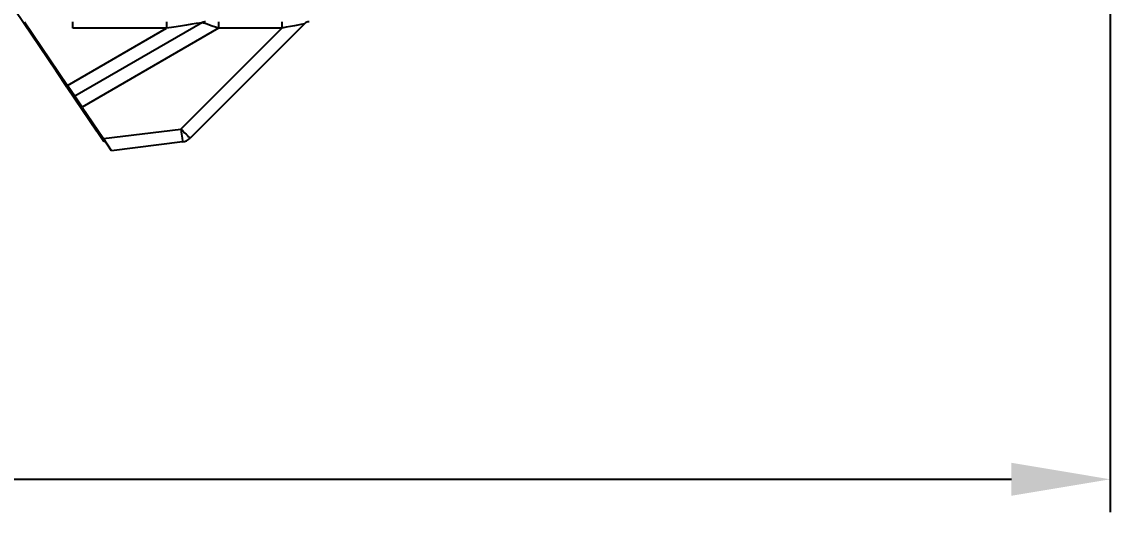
# Model space of a CAD drawing. Extents: x 86520 to 160660, y -2551 to 2752.
# Drawn here: x 88374.5 to 88539.8, y 1474 to 1548.5 of the extents above; entities that cross this region are included whole.
import ezdxf

# ---------------------------------------------------------------- set-up
doc = ezdxf.new("R2010")
doc.units = 0
doc.header["$LTSCALE"] = 10
doc.header["$MEASUREMENT"] = 0
doc.layers.get('DEFPOINTS').update_dxf_attribs({"linetype": 'CONTINUOUS'})
doc.layers.add('1', color=7, linetype='CONTINUOUS')
doc.dimstyles.new('경보기_스탈', dxfattribs={"dimtxt": 3.15, "dimasz": 2.5, "dimexe": 1, "dimexo": 1, "dimgap": 1, "dimtad": 1, "dimtoh": 1, "dimdec": 3, "dimzin": 1, "dimtxsty": 'STANDARD', "dimcen": 0, "dimclrd": 2, "dimclre": 2, "dimclrt": 4, "dimazin": 3, "dimtp": 0.1, "dimtm": 0.1, "dimtfac": 1, "dimtdec": 3, "dimtmove": 0, "dimatfit": 3})

# ---------------------------------------------------------------- blocks, each defined once
blk = doc.blocks.new('*D457')
at = {"layer": '1', "color": 1, "linetype": 'CONTINUOUS'}
for p, q in [((88539.83, 1600.72), (88539.83, 1474)), ((88001.64, 1582), (88001.64, 1474)), ((88016.64, 1479), (88524.83, 1479))]:
    blk.add_line(p, q, dxfattribs=at)
for points in [[(88016.64, 1481.5), (88016.64, 1476.5), (88001.64, 1479)], [(88524.83, 1481.5), (88524.83, 1476.5), (88539.83, 1479)]]:
    blk.add_solid(points, dxfattribs=at)
at = {"layer": 'DEFPOINTS', "color": 0, "linetype": 'CONTINUOUS'}
for p in [(88539.83, 1601.72), (88001.64, 1583), (88539.83, 1479)]:
    blk.add_point(p, dxfattribs=at)
at = {"layer": '1', "color": 2, "linetype": 'CONTINUOUS', "insert": (88279.64, 1489.5), "char_height": 15, "attachment_point": 5}
blk.add_mtext('539', dxfattribs=at)

msp = doc.modelspace()

# ---------------------------------------------------------------- linework, layer by layer
at = {"layer": '1', "color": 7, "linetype": 'CONTINUOUS'}
for p, q in [((88373.4899, 1550.2163), (88379.7097, 1540.995)), ((88374.9147, 1548.4616), (88381.435, 1538.7949)), ((88382.2194, 1547.4704), (88382.2367, 1548.4616)), ((88401.916, 1548.3277), (88382.5476, 1537.1453)), ((88396.4613, 1548.4616), (88396.4613, 1547.4704)), ((88417.4467, 1548.1687), (88400.065, 1530.787)), ((88404.3857, 1548.4616), (88404.3857, 1547.4791)), ((88413.9635, 1548.4616), (88413.9635, 1547.4791)), ((88381.435, 1538.7949), (88396.4613, 1547.4704)), ((88396.4613, 1547.4704), (88382.2194, 1547.4704)), ((88404.3857, 1547.4791), (88383.6518, 1535.5083)), ((88398.6508, 1532.1663), (88413.9635, 1547.4791)), ((88413.9635, 1547.4791), (88404.3857, 1547.4791)), ((88379.7097, 1540.995), (88379.8834, 1541.0953)), ((88381.3914, 1538.5018), (88379.7097, 1540.995)), ((88381.565, 1538.6021), (88381.3914, 1538.5018)), ((88381.3914, 1538.5018), (88385.8494, 1531.8925)), ((88382.5476, 1537.1453), (88381.435, 1538.7949)), ((88383.6518, 1535.5083), (88382.5476, 1537.1453)), ((88383.6518, 1535.5083), (88386.8808, 1530.7211)), ((88385.8494, 1531.8925), (88386.0231, 1531.9928)), ((88386.9706, 1530.2304), (88385.8494, 1531.8925)), ((88386.8808, 1530.7211), (88398.6508, 1532.1663)), ((88388.1142, 1528.8925), (88386.8808, 1530.7211)), ((88387.1442, 1530.3306), (88386.9706, 1530.2304)), ((88398.8945, 1530.2161), (88388.1142, 1528.8925))]:
    msp.add_line(p, q, dxfattribs=at)
for centre, radius, start, end in [((88402.416, 1547.4616), 1, 90, 120), ((88418.1538, 1547.4616), 1, 90, 135), ((88398.6508, 1532.2012), 2, 277, 315)]:
    msp.add_arc(centre, radius, start, end, dxfattribs=at)
for centre, major_axis, ratio, start_param, end_param in [((88396.416, 1547.4616), (-5.5, -0.866), 0.000282, 3.14086127, 4.70410012), ((88404.416, 1547.4616), (-2.5, 0.866), 0.002493, 4.72534435, 6.28102588), ((88413.9112, 1547.4616), (-3.5355, -0.7071), 0.001899, 3.13874458, 4.69719988), ((88398.6508, 1532.2012), (0.2437, -1.9851), 0.002127, 4.72971217, 6.28318531), ((88398.6508, 1532.2012), (1.4142, -1.4142), 0.012342, 4.72473001, 6.28318531)]:
    msp.add_ellipse(centre, major_axis=major_axis, ratio=ratio, start_param=start_param, end_param=end_param, dxfattribs=at)

# ---------------------------------------------------------------- dimensions: what is measured, and where the dimension line sits
dim = msp.add_linear_dim(base=(88539.8342, 1479), p1=(88001.6439, 1583.0001), p2=(88539.8342, 1601.72), text='539', dimstyle='경보기_스탈', override={"dimtxt": 15, "dimasz": 15, "dimexe": 5, "dimgap": 3, "dimtoh": 0, "dimzin": 9, "dimclrd": 1, "dimclre": 1, "dimclrt": 2, "dimfxl": 0.3}, dxfattribs=at)
dim.commit()
dim.dimension.update_dxf_attribs({"geometry": '*D457', "text_midpoint": (88279.6417, 1479), "dimtype": 160})

doc.saveas('drawing.dxf')
